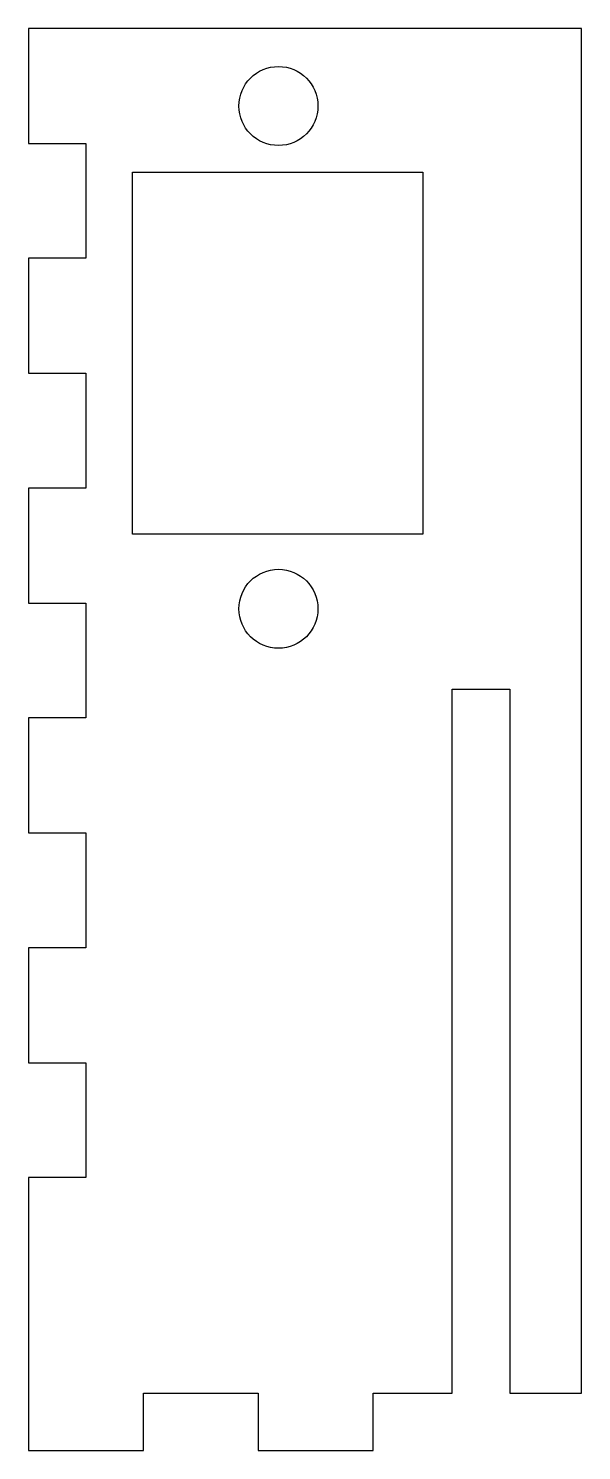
# Model space of a CAD drawing. Header units: millimetres. Extents: x -143.9 to -105.4, y 0 to 99.
import ezdxf

# ---------------------------------------------------------------- set-up
doc = ezdxf.new("R2010")
doc.units = ezdxf.units.MM
doc.layers.get('0').update_dxf_attribs({"linetype": 'CONTINUOUS'})

msp = doc.modelspace()

# ---------------------------------------------------------------- linework, layer by layer
for points in [[(-143.861, 59), (-139.861, 59), (-139.861, 51), (-143.861, 51), (-143.861, 43), (-139.861, 43), (-139.861, 35), (-143.861, 35), (-143.861, 27), (-139.861, 27), (-139.861, 19), (-143.861, 19), (-143.861, 0), (-135.861, 0), (-135.861, 4), (-127.861, 4), (-127.861, 0), (-119.861, 0), (-119.861, 4), (-114.361, 4), (-114.361, 53), (-110.361, 53), (-110.361, 4), (-105.361, 4), (-105.361, 99), (-143.861, 99), (-143.861, 91), (-139.861, 91), (-139.861, 83), (-143.861, 83), (-143.861, 75), (-139.861, 75), (-139.861, 67), (-143.861, 67)], [(-116.409, 89), (-116.409, 63.793), (-136.61, 63.793), (-136.61, 89)]]:
    msp.add_lwpolyline(points, close=True)
for centre in [(-126.461, 93.6), (-126.461, 58.6)]:
    msp.add_circle(centre, 2.75)

doc.saveas('drawing.dxf')
